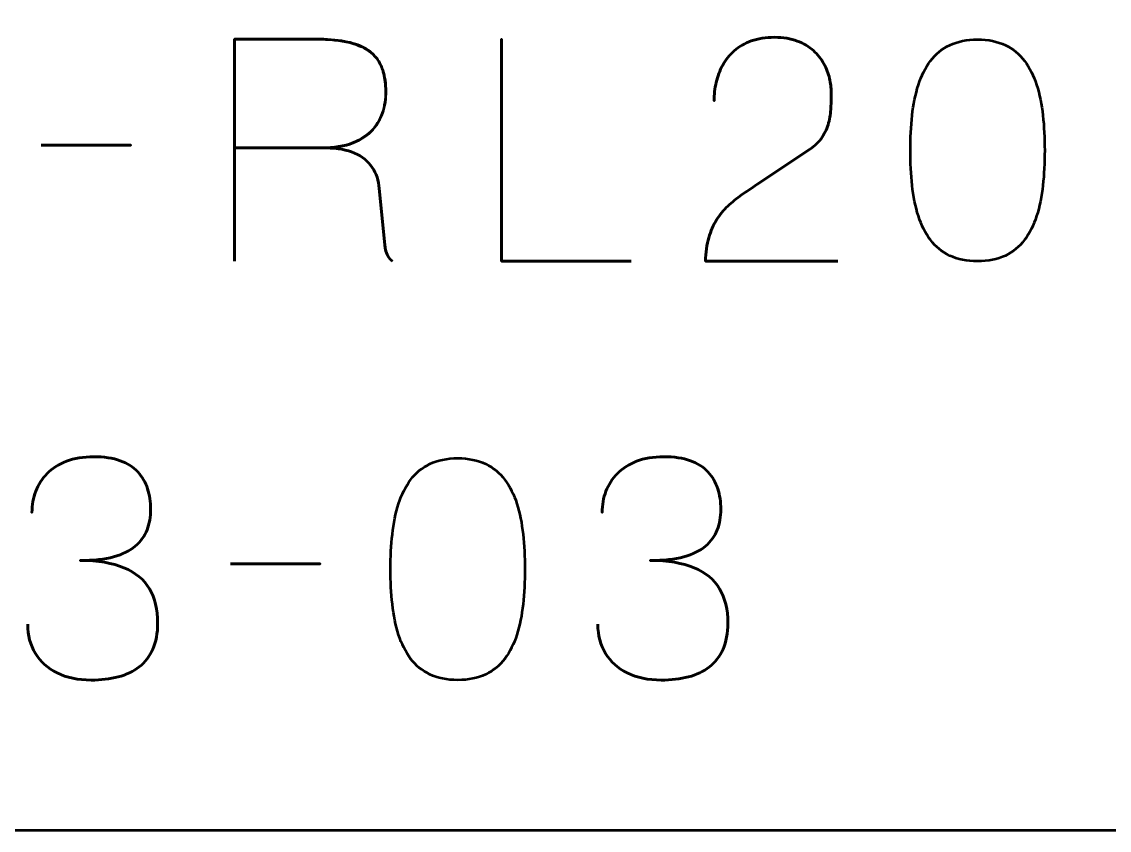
# Model space of a CAD drawing. Header units: centimetres. Extents: x -19.1 to -3.9, y -17.5 to -12.2.
# Drawn here: x -6.823 to -5.328, y -17.5 to -16.389 of the extents above; entities that cross this region are included whole.
import ezdxf

# ---------------------------------------------------------------- set-up
doc = ezdxf.new("R2010")
doc.units = ezdxf.units.CM
doc.header["$MEASUREMENT"] = 0
doc.layers.add('Layer 1', color=7, linetype='Continuous')

msp = doc.modelspace()

# ---------------------------------------------------------------- linework, layer by layer
at = {"layer": 'Layer 1', "lineweight": 53}
msp.add_open_spline([(-9.15, -17), (-9.15, -17), (-9.15, -12.7), (-9.15, -12.7), (-9.15, -12.7), (-9.15, -12.42391), (-8.92609, -12.2), (-8.65, -12.2), (-8.65, -12.2), (-8.65, -12.2), (-4.35, -12.2), (-4.35, -12.2), (-4.35, -12.2), (-4.07391, -12.2), (-3.85, -12.42391), (-3.85, -12.7), (-3.85, -12.7), (-3.85, -12.7), (-3.85, -17), (-3.85, -17), (-3.85, -17), (-3.85, -17.27609), (-4.07391, -17.5), (-4.35, -17.5), (-4.35, -17.5), (-4.35, -17.5), (-8.65, -17.5), (-8.65, -17.5), (-8.65, -17.5), (-8.92609, -17.5), (-9.15, -17.27609), (-9.15, -17)], degree=3, knots=[0, 0, 0, 0, 0.125, 0.125, 0.125, 0.125, 0.25, 0.25, 0.25, 0.25, 0.375, 0.375, 0.375, 0.375, 0.5, 0.5, 0.5, 0.5, 0.625, 0.625, 0.625, 0.625, 0.75, 0.75, 0.75, 0.75, 0.875, 0.875, 0.875, 0.875, 1, 1, 1, 1], dxfattribs=at)
at = {"layer": 'Layer 1', "color": 5, "lineweight": 53}
for points, knots in [([(-6.53048, -16.71838), (-6.53048, -16.71838), (-6.53048, -16.41316), (-6.53048, -16.41316), (-6.53048, -16.41316), (-6.53048, -16.41316), (-6.41914, -16.41316), (-6.41914, -16.41316), (-6.41914, -16.41316), (-6.40362, -16.41316), (-6.39036, -16.41422), (-6.37942, -16.41626), (-6.37942, -16.41626), (-6.36842, -16.41831), (-6.35931, -16.42127), (-6.35212, -16.42515), (-6.35212, -16.42515), (-6.34492, -16.42903), (-6.33928, -16.43376), (-6.33511, -16.43933), (-6.33511, -16.43933), (-6.33088, -16.44484), (-6.32792, -16.45112), (-6.32601, -16.4581), (-6.32601, -16.4581), (-6.32411, -16.46509), (-6.32298, -16.47264), (-6.32263, -16.48089), (-6.32263, -16.48089), (-6.32213, -16.49126), (-6.32326, -16.50128), (-6.32594, -16.51095), (-6.32594, -16.51095), (-6.32869, -16.52068), (-6.33342, -16.52936), (-6.34012, -16.53712), (-6.34012, -16.53712), (-6.3469, -16.54489), (-6.356, -16.55102), (-6.36757, -16.55561), (-6.36757, -16.55561), (-6.37914, -16.56013), (-6.39346, -16.56252), (-6.41068, -16.56259), (-6.41068, -16.56259), (-6.41068, -16.56259), (-6.53048, -16.56259), (-6.53048, -16.56259), (-6.53048, -16.56259), (-6.53048, -16.56259), (-6.41068, -16.56259), (-6.41068, -16.56259), (-6.41068, -16.56259), (-6.39382, -16.56252), (-6.37963, -16.56013), (-6.36813, -16.55561), (-6.36813, -16.55561), (-6.35663, -16.55102), (-6.34746, -16.54489), (-6.34062, -16.53712), (-6.34062, -16.53712), (-6.33377, -16.52936), (-6.32898, -16.52068), (-6.32615, -16.51095), (-6.32615, -16.51095), (-6.32333, -16.50128), (-6.32213, -16.49126), (-6.32263, -16.48089), (-6.32263, -16.48089), (-6.32305, -16.47059), (-6.32481, -16.46128), (-6.32792, -16.45295), (-6.32792, -16.45295), (-6.33095, -16.4447), (-6.33603, -16.43757), (-6.34309, -16.43164), (-6.34309, -16.43164), (-6.35014, -16.42572), (-6.35988, -16.42113), (-6.37223, -16.41796), (-6.37223, -16.41796), (-6.38457, -16.41478), (-6.40024, -16.41316), (-6.41914, -16.41316), (-6.41914, -16.41316), (-6.41914, -16.41316), (-6.53048, -16.41316), (-6.53048, -16.41316), (-6.53048, -16.41316), (-6.53048, -16.41316), (-6.53048, -16.71838), (-6.53048, -16.71838)], [0, 0, 0, 0, 0.0434783, 0.0434783, 0.0434783, 0.0434783, 0.0869565, 0.0869565, 0.0869565, 0.0869565, 0.1304348, 0.1304348, 0.1304348, 0.1304348, 0.173913, 0.173913, 0.173913, 0.173913, 0.2173913, 0.2173913, 0.2173913, 0.2173913, 0.2608696, 0.2608696, 0.2608696, 0.2608696, 0.3043478, 0.3043478, 0.3043478, 0.3043478, 0.3478261, 0.3478261, 0.3478261, 0.3478261, 0.3913043, 0.3913043, 0.3913043, 0.3913043, 0.4347826, 0.4347826, 0.4347826, 0.4347826, 0.4782609, 0.4782609, 0.4782609, 0.4782609, 0.5217391, 0.5217391, 0.5217391, 0.5217391, 0.5652174, 0.5652174, 0.5652174, 0.5652174, 0.6086957, 0.6086957, 0.6086957, 0.6086957, 0.6521739, 0.6521739, 0.6521739, 0.6521739, 0.6956522, 0.6956522, 0.6956522, 0.6956522, 0.7391304, 0.7391304, 0.7391304, 0.7391304, 0.7826087, 0.7826087, 0.7826087, 0.7826087, 0.826087, 0.826087, 0.826087, 0.826087, 0.8695652, 0.8695652, 0.8695652, 0.8695652, 0.9130435, 0.9130435, 0.9130435, 0.9130435, 0.9565217, 0.9565217, 0.9565217, 0.9565217, 1, 1, 1, 1]), ([(-5.98523, -16.71838), (-5.98523, -16.71838), (-6.16345, -16.71838), (-6.16345, -16.71838), (-6.16345, -16.71838), (-6.16345, -16.71838), (-6.16345, -16.41316), (-6.16345, -16.41316), (-6.16345, -16.41316), (-6.16345, -16.41316), (-6.16345, -16.71838), (-6.16345, -16.71838), (-6.16345, -16.71838), (-6.16345, -16.71838), (-5.98523, -16.71838), (-5.98523, -16.71838)], [0, 0, 0, 0, 0.25, 0.25, 0.25, 0.25, 0.5, 0.5, 0.5, 0.5, 0.75, 0.75, 0.75, 0.75, 1, 1, 1, 1]), ([(-5.7016, -16.71838), (-5.7016, -16.71838), (-5.88321, -16.71838), (-5.88321, -16.71838), (-5.88321, -16.71838), (-5.88286, -16.7061), (-5.88131, -16.69524), (-5.87869, -16.68592), (-5.87869, -16.68592), (-5.87601, -16.67661), (-5.87242, -16.66843), (-5.86797, -16.66137), (-5.86797, -16.66137), (-5.86345, -16.65432), (-5.8583, -16.64804), (-5.85245, -16.64253), (-5.85245, -16.64253), (-5.84659, -16.63696), (-5.84031, -16.63188), (-5.83354, -16.62708), (-5.83354, -16.62708), (-5.82677, -16.62235), (-5.81978, -16.61763), (-5.81251, -16.61297), (-5.81251, -16.61297), (-5.81251, -16.61297), (-5.74012, -16.56471), (-5.74012, -16.56471), (-5.74012, -16.56471), (-5.73272, -16.55949), (-5.72693, -16.55378), (-5.72284, -16.54764), (-5.72284, -16.54764), (-5.71868, -16.5415), (-5.71578, -16.53501), (-5.71402, -16.52816), (-5.71402, -16.52816), (-5.71233, -16.52139), (-5.71127, -16.51441), (-5.71092, -16.50735), (-5.71092, -16.50735), (-5.71056, -16.50022), (-5.71042, -16.4931), (-5.71049, -16.48597), (-5.71049, -16.48597), (-5.71049, -16.48012), (-5.71127, -16.47384), (-5.71282, -16.46706), (-5.71282, -16.46706), (-5.71444, -16.46036), (-5.71698, -16.45366), (-5.72058, -16.44703), (-5.72058, -16.44703), (-5.72418, -16.44039), (-5.72898, -16.43433), (-5.73497, -16.42882), (-5.73497, -16.42882), (-5.74097, -16.42339), (-5.74838, -16.41902), (-5.7572, -16.4157), (-5.7572, -16.4157), (-5.76602, -16.41238), (-5.77639, -16.41069), (-5.78838, -16.41062), (-5.78838, -16.41062), (-5.80045, -16.41069), (-5.8111, -16.41238), (-5.82028, -16.41563), (-5.82028, -16.41563), (-5.82945, -16.41887), (-5.83728, -16.42339), (-5.84377, -16.4291), (-5.84377, -16.4291), (-5.85026, -16.43482), (-5.85548, -16.44145), (-5.85957, -16.44886), (-5.85957, -16.44886), (-5.86367, -16.45627), (-5.86663, -16.46417), (-5.86853, -16.4725), (-5.86853, -16.4725), (-5.87044, -16.48082), (-5.87136, -16.48929), (-5.87136, -16.49783), (-5.87136, -16.49783), (-5.87136, -16.48929), (-5.87044, -16.48082), (-5.86853, -16.4725), (-5.86853, -16.4725), (-5.86663, -16.46417), (-5.86367, -16.45627), (-5.85957, -16.44886), (-5.85957, -16.44886), (-5.85548, -16.44145), (-5.85026, -16.43482), (-5.84377, -16.4291), (-5.84377, -16.4291), (-5.83728, -16.42339), (-5.82945, -16.41887), (-5.82028, -16.41563), (-5.82028, -16.41563), (-5.8111, -16.41238), (-5.80045, -16.41069), (-5.78838, -16.41062), (-5.78838, -16.41062), (-5.77639, -16.41069), (-5.76602, -16.41238), (-5.7572, -16.4157), (-5.7572, -16.4157), (-5.74838, -16.41902), (-5.74097, -16.42339), (-5.73497, -16.42882), (-5.73497, -16.42882), (-5.72898, -16.43433), (-5.72418, -16.44039), (-5.72058, -16.44703), (-5.72058, -16.44703), (-5.71698, -16.45366), (-5.71444, -16.46036), (-5.71282, -16.46706), (-5.71282, -16.46706), (-5.71127, -16.47384), (-5.71049, -16.48012), (-5.71049, -16.48597), (-5.71049, -16.48597), (-5.71042, -16.4931), (-5.71056, -16.50022), (-5.71092, -16.50735), (-5.71092, -16.50735), (-5.71127, -16.51441), (-5.71233, -16.52139), (-5.71402, -16.52816), (-5.71402, -16.52816), (-5.71578, -16.53501), (-5.71868, -16.5415), (-5.72284, -16.54764), (-5.72284, -16.54764), (-5.72693, -16.55378), (-5.73272, -16.55949), (-5.74012, -16.56471), (-5.74012, -16.56471), (-5.74012, -16.56471), (-5.81251, -16.61297), (-5.81251, -16.61297), (-5.81251, -16.61297), (-5.81978, -16.61763), (-5.82677, -16.62235), (-5.83354, -16.62708), (-5.83354, -16.62708), (-5.84031, -16.63188), (-5.84659, -16.63696), (-5.85245, -16.64253), (-5.85245, -16.64253), (-5.8583, -16.64804), (-5.86345, -16.65432), (-5.86797, -16.66137), (-5.86797, -16.66137), (-5.87242, -16.66843), (-5.87601, -16.67661), (-5.87869, -16.68592), (-5.87869, -16.68592), (-5.88131, -16.69524), (-5.88286, -16.7061), (-5.88321, -16.71838), (-5.88321, -16.71838), (-5.88321, -16.71838), (-5.7016, -16.71838), (-5.7016, -16.71838)], [0, 0, 0, 0, 0.0238095, 0.0238095, 0.0238095, 0.0238095, 0.047619, 0.047619, 0.047619, 0.047619, 0.0714286, 0.0714286, 0.0714286, 0.0714286, 0.0952381, 0.0952381, 0.0952381, 0.0952381, 0.1190476, 0.1190476, 0.1190476, 0.1190476, 0.1428571, 0.1428571, 0.1428571, 0.1428571, 0.1666667, 0.1666667, 0.1666667, 0.1666667, 0.1904762, 0.1904762, 0.1904762, 0.1904762, 0.2142857, 0.2142857, 0.2142857, 0.2142857, 0.2380952, 0.2380952, 0.2380952, 0.2380952, 0.2619048, 0.2619048, 0.2619048, 0.2619048, 0.2857143, 0.2857143, 0.2857143, 0.2857143, 0.3095238, 0.3095238, 0.3095238, 0.3095238, 0.3333333, 0.3333333, 0.3333333, 0.3333333, 0.3571429, 0.3571429, 0.3571429, 0.3571429, 0.3809524, 0.3809524, 0.3809524, 0.3809524, 0.4047619, 0.4047619, 0.4047619, 0.4047619, 0.4285714, 0.4285714, 0.4285714, 0.4285714, 0.452381, 0.452381, 0.452381, 0.452381, 0.4761905, 0.4761905, 0.4761905, 0.4761905, 0.5, 0.5, 0.5, 0.5, 0.5238095, 0.5238095, 0.5238095, 0.5238095, 0.547619, 0.547619, 0.547619, 0.547619, 0.5714286, 0.5714286, 0.5714286, 0.5714286, 0.5952381, 0.5952381, 0.5952381, 0.5952381, 0.6190476, 0.6190476, 0.6190476, 0.6190476, 0.6428571, 0.6428571, 0.6428571, 0.6428571, 0.6666667, 0.6666667, 0.6666667, 0.6666667, 0.6904762, 0.6904762, 0.6904762, 0.6904762, 0.7142857, 0.7142857, 0.7142857, 0.7142857, 0.7380952, 0.7380952, 0.7380952, 0.7380952, 0.7619048, 0.7619048, 0.7619048, 0.7619048, 0.7857143, 0.7857143, 0.7857143, 0.7857143, 0.8095238, 0.8095238, 0.8095238, 0.8095238, 0.8333333, 0.8333333, 0.8333333, 0.8333333, 0.8571429, 0.8571429, 0.8571429, 0.8571429, 0.8809524, 0.8809524, 0.8809524, 0.8809524, 0.9047619, 0.9047619, 0.9047619, 0.9047619, 0.9285714, 0.9285714, 0.9285714, 0.9285714, 0.952381, 0.952381, 0.952381, 0.952381, 0.9761905, 0.9761905, 0.9761905, 0.9761905, 1, 1, 1, 1]), ([(-5.50941, -16.71838), (-5.4946, -16.71831), (-5.48183, -16.7157), (-5.47117, -16.71062), (-5.47117, -16.71062), (-5.46059, -16.70554), (-5.45177, -16.69827), (-5.44472, -16.68903), (-5.44472, -16.68903), (-5.43773, -16.67972), (-5.43223, -16.66871), (-5.42814, -16.65601), (-5.42814, -16.65601), (-5.42411, -16.64331), (-5.42122, -16.62941), (-5.4196, -16.61417), (-5.4196, -16.61417), (-5.4179, -16.59893), (-5.41706, -16.58291), (-5.41713, -16.56598), (-5.41713, -16.56598), (-5.41706, -16.54912), (-5.4179, -16.5331), (-5.4196, -16.51793), (-5.4196, -16.51793), (-5.42122, -16.50276), (-5.42411, -16.48879), (-5.42814, -16.47609), (-5.42814, -16.47609), (-5.43223, -16.46346), (-5.43773, -16.45246), (-5.44472, -16.44307), (-5.44472, -16.44307), (-5.45177, -16.43376), (-5.46059, -16.42649), (-5.47117, -16.42141), (-5.47117, -16.42141), (-5.48183, -16.41626), (-5.4946, -16.41365), (-5.50941, -16.41358), (-5.50941, -16.41358), (-5.52423, -16.41365), (-5.537, -16.41626), (-5.54766, -16.42141), (-5.54766, -16.42141), (-5.55824, -16.42649), (-5.56706, -16.43376), (-5.57411, -16.44307), (-5.57411, -16.44307), (-5.5811, -16.45246), (-5.5866, -16.46346), (-5.59069, -16.47609), (-5.59069, -16.47609), (-5.59472, -16.48879), (-5.59761, -16.50276), (-5.59923, -16.51793), (-5.59923, -16.51793), (-5.60092, -16.5331), (-5.60177, -16.54912), (-5.6017, -16.56598), (-5.6017, -16.56598), (-5.60177, -16.58291), (-5.60092, -16.59893), (-5.59923, -16.61417), (-5.59923, -16.61417), (-5.59761, -16.62941), (-5.59472, -16.64331), (-5.59069, -16.65601), (-5.59069, -16.65601), (-5.5866, -16.66871), (-5.5811, -16.67972), (-5.57411, -16.68903), (-5.57411, -16.68903), (-5.56706, -16.69827), (-5.55824, -16.70554), (-5.54766, -16.71062), (-5.54766, -16.71062), (-5.537, -16.7157), (-5.52423, -16.71831), (-5.50941, -16.71838)], [0, 0, 0, 0, 0.05, 0.05, 0.05, 0.05, 0.1, 0.1, 0.1, 0.1, 0.15, 0.15, 0.15, 0.15, 0.2, 0.2, 0.2, 0.2, 0.25, 0.25, 0.25, 0.25, 0.3, 0.3, 0.3, 0.3, 0.35, 0.35, 0.35, 0.35, 0.4, 0.4, 0.4, 0.4, 0.45, 0.45, 0.45, 0.45, 0.5, 0.5, 0.5, 0.5, 0.55, 0.55, 0.55, 0.55, 0.6, 0.6, 0.6, 0.6, 0.65, 0.65, 0.65, 0.65, 0.7, 0.7, 0.7, 0.7, 0.75, 0.75, 0.75, 0.75, 0.8, 0.8, 0.8, 0.8, 0.85, 0.85, 0.85, 0.85, 0.9, 0.9, 0.9, 0.9, 0.95, 0.95, 0.95, 0.95, 1, 1, 1, 1]), ([(-5.50941, -16.71838), (-5.4946, -16.71831), (-5.48183, -16.7157), (-5.47117, -16.71062), (-5.47117, -16.71062), (-5.46059, -16.70554), (-5.45177, -16.69827), (-5.44472, -16.68903), (-5.44472, -16.68903), (-5.43773, -16.67972), (-5.43223, -16.66871), (-5.42814, -16.65601), (-5.42814, -16.65601), (-5.42411, -16.64331), (-5.42122, -16.62941), (-5.4196, -16.61417), (-5.4196, -16.61417), (-5.4179, -16.59893), (-5.41706, -16.58291), (-5.41713, -16.56598), (-5.41713, -16.56598), (-5.41706, -16.54912), (-5.4179, -16.5331), (-5.4196, -16.51793), (-5.4196, -16.51793), (-5.42122, -16.50276), (-5.42411, -16.48879), (-5.42814, -16.47609), (-5.42814, -16.47609), (-5.43223, -16.46346), (-5.43773, -16.45246), (-5.44472, -16.44307), (-5.44472, -16.44307), (-5.45177, -16.43376), (-5.46059, -16.42649), (-5.47117, -16.42141), (-5.47117, -16.42141), (-5.48183, -16.41626), (-5.4946, -16.41365), (-5.50941, -16.41358), (-5.50941, -16.41358), (-5.52423, -16.41365), (-5.537, -16.41626), (-5.54766, -16.42141), (-5.54766, -16.42141), (-5.55824, -16.42649), (-5.56706, -16.43376), (-5.57411, -16.44307), (-5.57411, -16.44307), (-5.5811, -16.45246), (-5.5866, -16.46346), (-5.59069, -16.47609), (-5.59069, -16.47609), (-5.59472, -16.48879), (-5.59761, -16.50276), (-5.59923, -16.51793), (-5.59923, -16.51793), (-5.60092, -16.5331), (-5.60177, -16.54912), (-5.6017, -16.56598), (-5.6017, -16.56598), (-5.60177, -16.58291), (-5.60092, -16.59893), (-5.59923, -16.61417), (-5.59923, -16.61417), (-5.59761, -16.62941), (-5.59472, -16.64331), (-5.59069, -16.65601), (-5.59069, -16.65601), (-5.5866, -16.66871), (-5.5811, -16.67972), (-5.57411, -16.68903), (-5.57411, -16.68903), (-5.56706, -16.69827), (-5.55824, -16.70554), (-5.54766, -16.71062), (-5.54766, -16.71062), (-5.537, -16.7157), (-5.52423, -16.71831), (-5.50941, -16.71838)], [0, 0, 0, 0, 0.05, 0.05, 0.05, 0.05, 0.1, 0.1, 0.1, 0.1, 0.15, 0.15, 0.15, 0.15, 0.2, 0.2, 0.2, 0.2, 0.25, 0.25, 0.25, 0.25, 0.3, 0.3, 0.3, 0.3, 0.35, 0.35, 0.35, 0.35, 0.4, 0.4, 0.4, 0.4, 0.45, 0.45, 0.45, 0.45, 0.5, 0.5, 0.5, 0.5, 0.55, 0.55, 0.55, 0.55, 0.6, 0.6, 0.6, 0.6, 0.65, 0.65, 0.65, 0.65, 0.7, 0.7, 0.7, 0.7, 0.75, 0.75, 0.75, 0.75, 0.8, 0.8, 0.8, 0.8, 0.85, 0.85, 0.85, 0.85, 0.9, 0.9, 0.9, 0.9, 0.95, 0.95, 0.95, 0.95, 1, 1, 1, 1]), ([(-6.79633, -16.55878), (-6.79633, -16.55878), (-6.67314, -16.55878), (-6.67314, -16.55878), (-6.67314, -16.55878), (-6.67314, -16.55878), (-6.79633, -16.55878), (-6.79633, -16.55878)], [0, 0, 0, 0, 0.5, 0.5, 0.5, 0.5, 1, 1, 1, 1]), ([(-6.31331, -16.71838), (-6.31613, -16.71633), (-6.31825, -16.71386), (-6.3198, -16.71097), (-6.3198, -16.71097), (-6.32136, -16.70808), (-6.32241, -16.70519), (-6.32305, -16.70236), (-6.32305, -16.70236), (-6.32361, -16.69961), (-6.3239, -16.69728), (-6.3239, -16.69552), (-6.3239, -16.69552), (-6.3239, -16.69552), (-6.33152, -16.61847), (-6.33152, -16.61847), (-6.33152, -16.61847), (-6.33236, -16.6074), (-6.33561, -16.59766), (-6.34118, -16.58933), (-6.34118, -16.58933), (-6.34683, -16.58094), (-6.35487, -16.57445), (-6.36545, -16.56972), (-6.36545, -16.56972), (-6.37597, -16.56506), (-6.38909, -16.56267), (-6.40475, -16.56259), (-6.40475, -16.56259), (-6.38909, -16.56267), (-6.37597, -16.56506), (-6.36545, -16.56972), (-6.36545, -16.56972), (-6.35487, -16.57445), (-6.34683, -16.58094), (-6.34118, -16.58933), (-6.34118, -16.58933), (-6.33561, -16.59766), (-6.33236, -16.6074), (-6.33152, -16.61847), (-6.33152, -16.61847), (-6.33152, -16.61847), (-6.3239, -16.69552), (-6.3239, -16.69552), (-6.3239, -16.69552), (-6.3239, -16.69728), (-6.32361, -16.69961), (-6.32305, -16.70236), (-6.32305, -16.70236), (-6.32241, -16.70519), (-6.32136, -16.70808), (-6.3198, -16.71097), (-6.3198, -16.71097), (-6.31825, -16.71386), (-6.31613, -16.71633), (-6.31331, -16.71838)], [0, 0, 0, 0, 0.0714286, 0.0714286, 0.0714286, 0.0714286, 0.1428571, 0.1428571, 0.1428571, 0.1428571, 0.2142857, 0.2142857, 0.2142857, 0.2142857, 0.2857143, 0.2857143, 0.2857143, 0.2857143, 0.3571429, 0.3571429, 0.3571429, 0.3571429, 0.4285714, 0.4285714, 0.4285714, 0.4285714, 0.5, 0.5, 0.5, 0.5, 0.5714286, 0.5714286, 0.5714286, 0.5714286, 0.6428571, 0.6428571, 0.6428571, 0.6428571, 0.7142857, 0.7142857, 0.7142857, 0.7142857, 0.7857143, 0.7857143, 0.7857143, 0.7857143, 0.8571429, 0.8571429, 0.8571429, 0.8571429, 0.9285714, 0.9285714, 0.9285714, 0.9285714, 1, 1, 1, 1]), ([(-6.81475, -17.21707), (-6.81468, -17.23231), (-6.81115, -17.24557), (-6.80417, -17.25707), (-6.80417, -17.25707), (-6.79718, -17.2685), (-6.78723, -17.27746), (-6.77425, -17.28388), (-6.77425, -17.28388), (-6.76127, -17.2903), (-6.74568, -17.29355), (-6.72754, -17.29369), (-6.72754, -17.29369), (-6.71393, -17.29369), (-6.70158, -17.29228), (-6.69036, -17.28932), (-6.69036, -17.28932), (-6.67921, -17.28635), (-6.66962, -17.28177), (-6.6615, -17.27549), (-6.6615, -17.27549), (-6.65339, -17.26921), (-6.64718, -17.26109), (-6.64274, -17.25122), (-6.64274, -17.25122), (-6.63836, -17.24127), (-6.63618, -17.22934), (-6.63611, -17.21537), (-6.63611, -17.21537), (-6.63603, -17.19675), (-6.63984, -17.18101), (-6.64739, -17.16824), (-6.64739, -17.16824), (-6.65494, -17.15547), (-6.66666, -17.14588), (-6.68239, -17.13932), (-6.68239, -17.13932), (-6.69812, -17.13275), (-6.7183, -17.12944), (-6.74278, -17.12944), (-6.74278, -17.12944), (-6.72451, -17.12951), (-6.7092, -17.12782), (-6.69671, -17.12436), (-6.69671, -17.12436), (-6.68429, -17.1209), (-6.67435, -17.11603), (-6.66687, -17.10968), (-6.66687, -17.10968), (-6.65939, -17.1034), (-6.65396, -17.09592), (-6.65071, -17.08732), (-6.65071, -17.08732), (-6.64739, -17.07878), (-6.64577, -17.0694), (-6.64584, -17.05917), (-6.64584, -17.05917), (-6.64577, -17.04893), (-6.64718, -17.03948), (-6.65, -17.03073), (-6.65, -17.03073), (-6.65276, -17.02198), (-6.65727, -17.01429), (-6.66341, -17.00773), (-6.66341, -17.00773), (-6.66955, -17.00117), (-6.67766, -16.99602), (-6.68761, -16.99235), (-6.68761, -16.99235), (-6.69763, -16.98868), (-6.70984, -16.98685), (-6.72416, -16.98678), (-6.72416, -16.98678), (-6.73841, -16.98685), (-6.7509, -16.98896), (-6.76148, -16.99306), (-6.76148, -16.99306), (-6.77214, -16.99715), (-6.78088, -17.00272), (-6.78794, -17.00985), (-6.78794, -17.00985), (-6.79492, -17.01697), (-6.80015, -17.02509), (-6.8036, -17.03426), (-6.8036, -17.03426), (-6.80713, -17.04343), (-6.80882, -17.05317), (-6.80882, -17.0634), (-6.80882, -17.0634), (-6.80882, -17.05317), (-6.80713, -17.04343), (-6.8036, -17.03426), (-6.8036, -17.03426), (-6.80015, -17.02509), (-6.79492, -17.01697), (-6.78794, -17.00985), (-6.78794, -17.00985), (-6.78088, -17.00272), (-6.77214, -16.99715), (-6.76148, -16.99306), (-6.76148, -16.99306), (-6.7509, -16.98896), (-6.73841, -16.98685), (-6.72416, -16.98678), (-6.72416, -16.98678), (-6.70984, -16.98685), (-6.69763, -16.98868), (-6.68761, -16.99235), (-6.68761, -16.99235), (-6.67766, -16.99602), (-6.66955, -17.00117), (-6.66341, -17.00773), (-6.66341, -17.00773), (-6.65727, -17.01429), (-6.65276, -17.02198), (-6.65, -17.03073), (-6.65, -17.03073), (-6.64718, -17.03948), (-6.64577, -17.04893), (-6.64584, -17.05917), (-6.64584, -17.05917), (-6.64577, -17.0694), (-6.64739, -17.07878), (-6.65071, -17.08732), (-6.65071, -17.08732), (-6.65396, -17.09592), (-6.65939, -17.1034), (-6.66687, -17.10968), (-6.66687, -17.10968), (-6.67435, -17.11603), (-6.68429, -17.1209), (-6.69671, -17.12436), (-6.69671, -17.12436), (-6.7092, -17.12782), (-6.72451, -17.12951), (-6.74278, -17.12944), (-6.74278, -17.12944), (-6.7183, -17.12944), (-6.69812, -17.13275), (-6.68239, -17.13932), (-6.68239, -17.13932), (-6.66666, -17.14588), (-6.65494, -17.15547), (-6.64739, -17.16824), (-6.64739, -17.16824), (-6.63984, -17.18101), (-6.63603, -17.19675), (-6.63611, -17.21537), (-6.63611, -17.21537), (-6.63618, -17.22934), (-6.63836, -17.24127), (-6.64274, -17.25122), (-6.64274, -17.25122), (-6.64718, -17.26109), (-6.65339, -17.26921), (-6.6615, -17.27549), (-6.6615, -17.27549), (-6.66962, -17.28177), (-6.67921, -17.28635), (-6.69036, -17.28932), (-6.69036, -17.28932), (-6.70158, -17.29228), (-6.71393, -17.29369), (-6.72754, -17.29369), (-6.72754, -17.29369), (-6.74568, -17.29355), (-6.76127, -17.2903), (-6.77425, -17.28388), (-6.77425, -17.28388), (-6.78723, -17.27746), (-6.79718, -17.2685), (-6.80417, -17.25707), (-6.80417, -17.25707), (-6.81115, -17.24557), (-6.81468, -17.23231), (-6.81475, -17.21707)], [0, 0, 0, 0, 0.0227273, 0.0227273, 0.0227273, 0.0227273, 0.0454545, 0.0454545, 0.0454545, 0.0454545, 0.0681818, 0.0681818, 0.0681818, 0.0681818, 0.0909091, 0.0909091, 0.0909091, 0.0909091, 0.1136364, 0.1136364, 0.1136364, 0.1136364, 0.1363636, 0.1363636, 0.1363636, 0.1363636, 0.1590909, 0.1590909, 0.1590909, 0.1590909, 0.1818182, 0.1818182, 0.1818182, 0.1818182, 0.2045455, 0.2045455, 0.2045455, 0.2045455, 0.2272727, 0.2272727, 0.2272727, 0.2272727, 0.25, 0.25, 0.25, 0.25, 0.2727273, 0.2727273, 0.2727273, 0.2727273, 0.2954545, 0.2954545, 0.2954545, 0.2954545, 0.3181818, 0.3181818, 0.3181818, 0.3181818, 0.3409091, 0.3409091, 0.3409091, 0.3409091, 0.3636364, 0.3636364, 0.3636364, 0.3636364, 0.3863636, 0.3863636, 0.3863636, 0.3863636, 0.4090909, 0.4090909, 0.4090909, 0.4090909, 0.4318182, 0.4318182, 0.4318182, 0.4318182, 0.4545455, 0.4545455, 0.4545455, 0.4545455, 0.4772727, 0.4772727, 0.4772727, 0.4772727, 0.5, 0.5, 0.5, 0.5, 0.5227273, 0.5227273, 0.5227273, 0.5227273, 0.5454545, 0.5454545, 0.5454545, 0.5454545, 0.5681818, 0.5681818, 0.5681818, 0.5681818, 0.5909091, 0.5909091, 0.5909091, 0.5909091, 0.6136364, 0.6136364, 0.6136364, 0.6136364, 0.6363636, 0.6363636, 0.6363636, 0.6363636, 0.6590909, 0.6590909, 0.6590909, 0.6590909, 0.6818182, 0.6818182, 0.6818182, 0.6818182, 0.7045455, 0.7045455, 0.7045455, 0.7045455, 0.7272727, 0.7272727, 0.7272727, 0.7272727, 0.75, 0.75, 0.75, 0.75, 0.7727273, 0.7727273, 0.7727273, 0.7727273, 0.7954545, 0.7954545, 0.7954545, 0.7954545, 0.8181818, 0.8181818, 0.8181818, 0.8181818, 0.8409091, 0.8409091, 0.8409091, 0.8409091, 0.8636364, 0.8636364, 0.8636364, 0.8636364, 0.8863636, 0.8863636, 0.8863636, 0.8863636, 0.9090909, 0.9090909, 0.9090909, 0.9090909, 0.9318182, 0.9318182, 0.9318182, 0.9318182, 0.9545455, 0.9545455, 0.9545455, 0.9545455, 0.9772727, 0.9772727, 0.9772727, 0.9772727, 1, 1, 1, 1]), ([(-6.22378, -17.29369), (-6.20897, -17.29362), (-6.1962, -17.29101), (-6.18554, -17.28593), (-6.18554, -17.28593), (-6.17496, -17.28085), (-6.16614, -17.27358), (-6.15909, -17.26434), (-6.15909, -17.26434), (-6.1521, -17.25503), (-6.1466, -17.24402), (-6.14251, -17.23132), (-6.14251, -17.23132), (-6.13848, -17.21862), (-6.13559, -17.20472), (-6.13397, -17.18948), (-6.13397, -17.18948), (-6.13227, -17.17424), (-6.13143, -17.15822), (-6.1315, -17.14129), (-6.1315, -17.14129), (-6.13143, -17.12443), (-6.13227, -17.10841), (-6.13397, -17.09324), (-6.13397, -17.09324), (-6.13559, -17.07807), (-6.13848, -17.0641), (-6.14251, -17.0514), (-6.14251, -17.0514), (-6.1466, -17.03877), (-6.1521, -17.02777), (-6.15909, -17.01838), (-6.15909, -17.01838), (-6.16614, -17.00907), (-6.17496, -17.0018), (-6.18554, -16.99672), (-6.18554, -16.99672), (-6.1962, -16.99157), (-6.20897, -16.98896), (-6.22378, -16.98889), (-6.22378, -16.98889), (-6.2386, -16.98896), (-6.25137, -16.99157), (-6.26203, -16.99672), (-6.26203, -16.99672), (-6.27261, -17.0018), (-6.28143, -17.00907), (-6.28848, -17.01838), (-6.28848, -17.01838), (-6.29547, -17.02777), (-6.30097, -17.03877), (-6.30506, -17.0514), (-6.30506, -17.0514), (-6.30909, -17.0641), (-6.31198, -17.07807), (-6.3136, -17.09324), (-6.3136, -17.09324), (-6.31529, -17.10841), (-6.31614, -17.12443), (-6.31607, -17.14129), (-6.31607, -17.14129), (-6.31614, -17.15822), (-6.31529, -17.17424), (-6.3136, -17.18948), (-6.3136, -17.18948), (-6.31198, -17.20472), (-6.30909, -17.21862), (-6.30506, -17.23132), (-6.30506, -17.23132), (-6.30097, -17.24402), (-6.29547, -17.25503), (-6.28848, -17.26434), (-6.28848, -17.26434), (-6.28143, -17.27358), (-6.27261, -17.28085), (-6.26203, -17.28593), (-6.26203, -17.28593), (-6.25137, -17.29101), (-6.2386, -17.29362), (-6.22378, -17.29369)], [0, 0, 0, 0, 0.05, 0.05, 0.05, 0.05, 0.1, 0.1, 0.1, 0.1, 0.15, 0.15, 0.15, 0.15, 0.2, 0.2, 0.2, 0.2, 0.25, 0.25, 0.25, 0.25, 0.3, 0.3, 0.3, 0.3, 0.35, 0.35, 0.35, 0.35, 0.4, 0.4, 0.4, 0.4, 0.45, 0.45, 0.45, 0.45, 0.5, 0.5, 0.5, 0.5, 0.55, 0.55, 0.55, 0.55, 0.6, 0.6, 0.6, 0.6, 0.65, 0.65, 0.65, 0.65, 0.7, 0.7, 0.7, 0.7, 0.75, 0.75, 0.75, 0.75, 0.8, 0.8, 0.8, 0.8, 0.85, 0.85, 0.85, 0.85, 0.9, 0.9, 0.9, 0.9, 0.95, 0.95, 0.95, 0.95, 1, 1, 1, 1]), ([(-6.22378, -17.29369), (-6.20897, -17.29362), (-6.1962, -17.29101), (-6.18554, -17.28593), (-6.18554, -17.28593), (-6.17496, -17.28085), (-6.16614, -17.27358), (-6.15909, -17.26434), (-6.15909, -17.26434), (-6.1521, -17.25503), (-6.1466, -17.24402), (-6.14251, -17.23132), (-6.14251, -17.23132), (-6.13848, -17.21862), (-6.13559, -17.20472), (-6.13397, -17.18948), (-6.13397, -17.18948), (-6.13227, -17.17424), (-6.13143, -17.15822), (-6.1315, -17.14129), (-6.1315, -17.14129), (-6.13143, -17.12443), (-6.13227, -17.10841), (-6.13397, -17.09324), (-6.13397, -17.09324), (-6.13559, -17.07807), (-6.13848, -17.0641), (-6.14251, -17.0514), (-6.14251, -17.0514), (-6.1466, -17.03877), (-6.1521, -17.02777), (-6.15909, -17.01838), (-6.15909, -17.01838), (-6.16614, -17.00907), (-6.17496, -17.0018), (-6.18554, -16.99672), (-6.18554, -16.99672), (-6.1962, -16.99157), (-6.20897, -16.98896), (-6.22378, -16.98889), (-6.22378, -16.98889), (-6.2386, -16.98896), (-6.25137, -16.99157), (-6.26203, -16.99672), (-6.26203, -16.99672), (-6.27261, -17.0018), (-6.28143, -17.00907), (-6.28848, -17.01838), (-6.28848, -17.01838), (-6.29547, -17.02777), (-6.30097, -17.03877), (-6.30506, -17.0514), (-6.30506, -17.0514), (-6.30909, -17.0641), (-6.31198, -17.07807), (-6.3136, -17.09324), (-6.3136, -17.09324), (-6.31529, -17.10841), (-6.31614, -17.12443), (-6.31607, -17.14129), (-6.31607, -17.14129), (-6.31614, -17.15822), (-6.31529, -17.17424), (-6.3136, -17.18948), (-6.3136, -17.18948), (-6.31198, -17.20472), (-6.30909, -17.21862), (-6.30506, -17.23132), (-6.30506, -17.23132), (-6.30097, -17.24402), (-6.29547, -17.25503), (-6.28848, -17.26434), (-6.28848, -17.26434), (-6.28143, -17.27358), (-6.27261, -17.28085), (-6.26203, -17.28593), (-6.26203, -17.28593), (-6.25137, -17.29101), (-6.2386, -17.29362), (-6.22378, -17.29369)], [0, 0, 0, 0, 0.05, 0.05, 0.05, 0.05, 0.1, 0.1, 0.1, 0.1, 0.15, 0.15, 0.15, 0.15, 0.2, 0.2, 0.2, 0.2, 0.25, 0.25, 0.25, 0.25, 0.3, 0.3, 0.3, 0.3, 0.35, 0.35, 0.35, 0.35, 0.4, 0.4, 0.4, 0.4, 0.45, 0.45, 0.45, 0.45, 0.5, 0.5, 0.5, 0.5, 0.55, 0.55, 0.55, 0.55, 0.6, 0.6, 0.6, 0.6, 0.65, 0.65, 0.65, 0.65, 0.7, 0.7, 0.7, 0.7, 0.75, 0.75, 0.75, 0.75, 0.8, 0.8, 0.8, 0.8, 0.85, 0.85, 0.85, 0.85, 0.9, 0.9, 0.9, 0.9, 0.95, 0.95, 0.95, 0.95, 1, 1, 1, 1]), ([(-6.03117, -17.21707), (-6.0311, -17.23231), (-6.02757, -17.24557), (-6.02059, -17.25707), (-6.02059, -17.25707), (-6.0136, -17.2685), (-6.00365, -17.27746), (-5.99067, -17.28388), (-5.99067, -17.28388), (-5.97769, -17.2903), (-5.9621, -17.29355), (-5.94396, -17.29369), (-5.94396, -17.29369), (-5.93035, -17.29369), (-5.918, -17.29228), (-5.90678, -17.28932), (-5.90678, -17.28932), (-5.89563, -17.28635), (-5.88604, -17.28177), (-5.87792, -17.27549), (-5.87792, -17.27549), (-5.86981, -17.26921), (-5.8636, -17.26109), (-5.85916, -17.25122), (-5.85916, -17.25122), (-5.85478, -17.24127), (-5.8526, -17.22934), (-5.85253, -17.21537), (-5.85253, -17.21537), (-5.85245, -17.19675), (-5.85626, -17.18101), (-5.86381, -17.16824), (-5.86381, -17.16824), (-5.87136, -17.15547), (-5.88308, -17.14588), (-5.89881, -17.13932), (-5.89881, -17.13932), (-5.91454, -17.13275), (-5.93472, -17.12944), (-5.9592, -17.12944), (-5.9592, -17.12944), (-5.94093, -17.12951), (-5.92562, -17.12782), (-5.91313, -17.12436), (-5.91313, -17.12436), (-5.90071, -17.1209), (-5.89077, -17.11603), (-5.88329, -17.10968), (-5.88329, -17.10968), (-5.87581, -17.1034), (-5.87038, -17.09592), (-5.86713, -17.08732), (-5.86713, -17.08732), (-5.86381, -17.07878), (-5.86219, -17.0694), (-5.86226, -17.05917), (-5.86226, -17.05917), (-5.86219, -17.04893), (-5.8636, -17.03948), (-5.86642, -17.03073), (-5.86642, -17.03073), (-5.86918, -17.02198), (-5.87369, -17.01429), (-5.87983, -17.00773), (-5.87983, -17.00773), (-5.88597, -17.00117), (-5.89408, -16.99602), (-5.90403, -16.99235), (-5.90403, -16.99235), (-5.91405, -16.98868), (-5.92626, -16.98685), (-5.94058, -16.98678), (-5.94058, -16.98678), (-5.95483, -16.98685), (-5.96732, -16.98896), (-5.9779, -16.99306), (-5.9779, -16.99306), (-5.98856, -16.99715), (-5.9973, -17.00272), (-6.00436, -17.00985), (-6.00436, -17.00985), (-6.01134, -17.01697), (-6.01657, -17.02509), (-6.02002, -17.03426), (-6.02002, -17.03426), (-6.02355, -17.04343), (-6.02524, -17.05317), (-6.02524, -17.0634), (-6.02524, -17.0634), (-6.02524, -17.05317), (-6.02355, -17.04343), (-6.02002, -17.03426), (-6.02002, -17.03426), (-6.01657, -17.02509), (-6.01134, -17.01697), (-6.00436, -17.00985), (-6.00436, -17.00985), (-5.9973, -17.00272), (-5.98856, -16.99715), (-5.9779, -16.99306), (-5.9779, -16.99306), (-5.96732, -16.98896), (-5.95483, -16.98685), (-5.94058, -16.98678), (-5.94058, -16.98678), (-5.92626, -16.98685), (-5.91405, -16.98868), (-5.90403, -16.99235), (-5.90403, -16.99235), (-5.89408, -16.99602), (-5.88597, -17.00117), (-5.87983, -17.00773), (-5.87983, -17.00773), (-5.87369, -17.01429), (-5.86918, -17.02198), (-5.86642, -17.03073), (-5.86642, -17.03073), (-5.8636, -17.03948), (-5.86219, -17.04893), (-5.86226, -17.05917), (-5.86226, -17.05917), (-5.86219, -17.0694), (-5.86381, -17.07878), (-5.86713, -17.08732), (-5.86713, -17.08732), (-5.87038, -17.09592), (-5.87581, -17.1034), (-5.88329, -17.10968), (-5.88329, -17.10968), (-5.89077, -17.11603), (-5.90071, -17.1209), (-5.91313, -17.12436), (-5.91313, -17.12436), (-5.92562, -17.12782), (-5.94093, -17.12951), (-5.9592, -17.12944), (-5.9592, -17.12944), (-5.93472, -17.12944), (-5.91454, -17.13275), (-5.89881, -17.13932), (-5.89881, -17.13932), (-5.88308, -17.14588), (-5.87136, -17.15547), (-5.86381, -17.16824), (-5.86381, -17.16824), (-5.85626, -17.18101), (-5.85245, -17.19675), (-5.85253, -17.21537), (-5.85253, -17.21537), (-5.8526, -17.22934), (-5.85478, -17.24127), (-5.85916, -17.25122), (-5.85916, -17.25122), (-5.8636, -17.26109), (-5.86981, -17.26921), (-5.87792, -17.27549), (-5.87792, -17.27549), (-5.88604, -17.28177), (-5.89563, -17.28635), (-5.90678, -17.28932), (-5.90678, -17.28932), (-5.918, -17.29228), (-5.93035, -17.29369), (-5.94396, -17.29369), (-5.94396, -17.29369), (-5.9621, -17.29355), (-5.97769, -17.2903), (-5.99067, -17.28388), (-5.99067, -17.28388), (-6.00365, -17.27746), (-6.0136, -17.2685), (-6.02059, -17.25707), (-6.02059, -17.25707), (-6.02757, -17.24557), (-6.0311, -17.23231), (-6.03117, -17.21707)], [0, 0, 0, 0, 0.0227273, 0.0227273, 0.0227273, 0.0227273, 0.0454545, 0.0454545, 0.0454545, 0.0454545, 0.0681818, 0.0681818, 0.0681818, 0.0681818, 0.0909091, 0.0909091, 0.0909091, 0.0909091, 0.1136364, 0.1136364, 0.1136364, 0.1136364, 0.1363636, 0.1363636, 0.1363636, 0.1363636, 0.1590909, 0.1590909, 0.1590909, 0.1590909, 0.1818182, 0.1818182, 0.1818182, 0.1818182, 0.2045455, 0.2045455, 0.2045455, 0.2045455, 0.2272727, 0.2272727, 0.2272727, 0.2272727, 0.25, 0.25, 0.25, 0.25, 0.2727273, 0.2727273, 0.2727273, 0.2727273, 0.2954545, 0.2954545, 0.2954545, 0.2954545, 0.3181818, 0.3181818, 0.3181818, 0.3181818, 0.3409091, 0.3409091, 0.3409091, 0.3409091, 0.3636364, 0.3636364, 0.3636364, 0.3636364, 0.3863636, 0.3863636, 0.3863636, 0.3863636, 0.4090909, 0.4090909, 0.4090909, 0.4090909, 0.4318182, 0.4318182, 0.4318182, 0.4318182, 0.4545455, 0.4545455, 0.4545455, 0.4545455, 0.4772727, 0.4772727, 0.4772727, 0.4772727, 0.5, 0.5, 0.5, 0.5, 0.5227273, 0.5227273, 0.5227273, 0.5227273, 0.5454545, 0.5454545, 0.5454545, 0.5454545, 0.5681818, 0.5681818, 0.5681818, 0.5681818, 0.5909091, 0.5909091, 0.5909091, 0.5909091, 0.6136364, 0.6136364, 0.6136364, 0.6136364, 0.6363636, 0.6363636, 0.6363636, 0.6363636, 0.6590909, 0.6590909, 0.6590909, 0.6590909, 0.6818182, 0.6818182, 0.6818182, 0.6818182, 0.7045455, 0.7045455, 0.7045455, 0.7045455, 0.7272727, 0.7272727, 0.7272727, 0.7272727, 0.75, 0.75, 0.75, 0.75, 0.7727273, 0.7727273, 0.7727273, 0.7727273, 0.7954545, 0.7954545, 0.7954545, 0.7954545, 0.8181818, 0.8181818, 0.8181818, 0.8181818, 0.8409091, 0.8409091, 0.8409091, 0.8409091, 0.8636364, 0.8636364, 0.8636364, 0.8636364, 0.8863636, 0.8863636, 0.8863636, 0.8863636, 0.9090909, 0.9090909, 0.9090909, 0.9090909, 0.9318182, 0.9318182, 0.9318182, 0.9318182, 0.9545455, 0.9545455, 0.9545455, 0.9545455, 0.9772727, 0.9772727, 0.9772727, 0.9772727, 1, 1, 1, 1]), ([(-6.5362, -17.13409), (-6.5362, -17.13409), (-6.41301, -17.13409), (-6.41301, -17.13409), (-6.41301, -17.13409), (-6.41301, -17.13409), (-6.5362, -17.13409), (-6.5362, -17.13409)], [0, 0, 0, 0, 0.5, 0.5, 0.5, 0.5, 1, 1, 1, 1])]:
    msp.add_open_spline(points, degree=3, knots=knots, dxfattribs=at)

doc.saveas('drawing.dxf')
